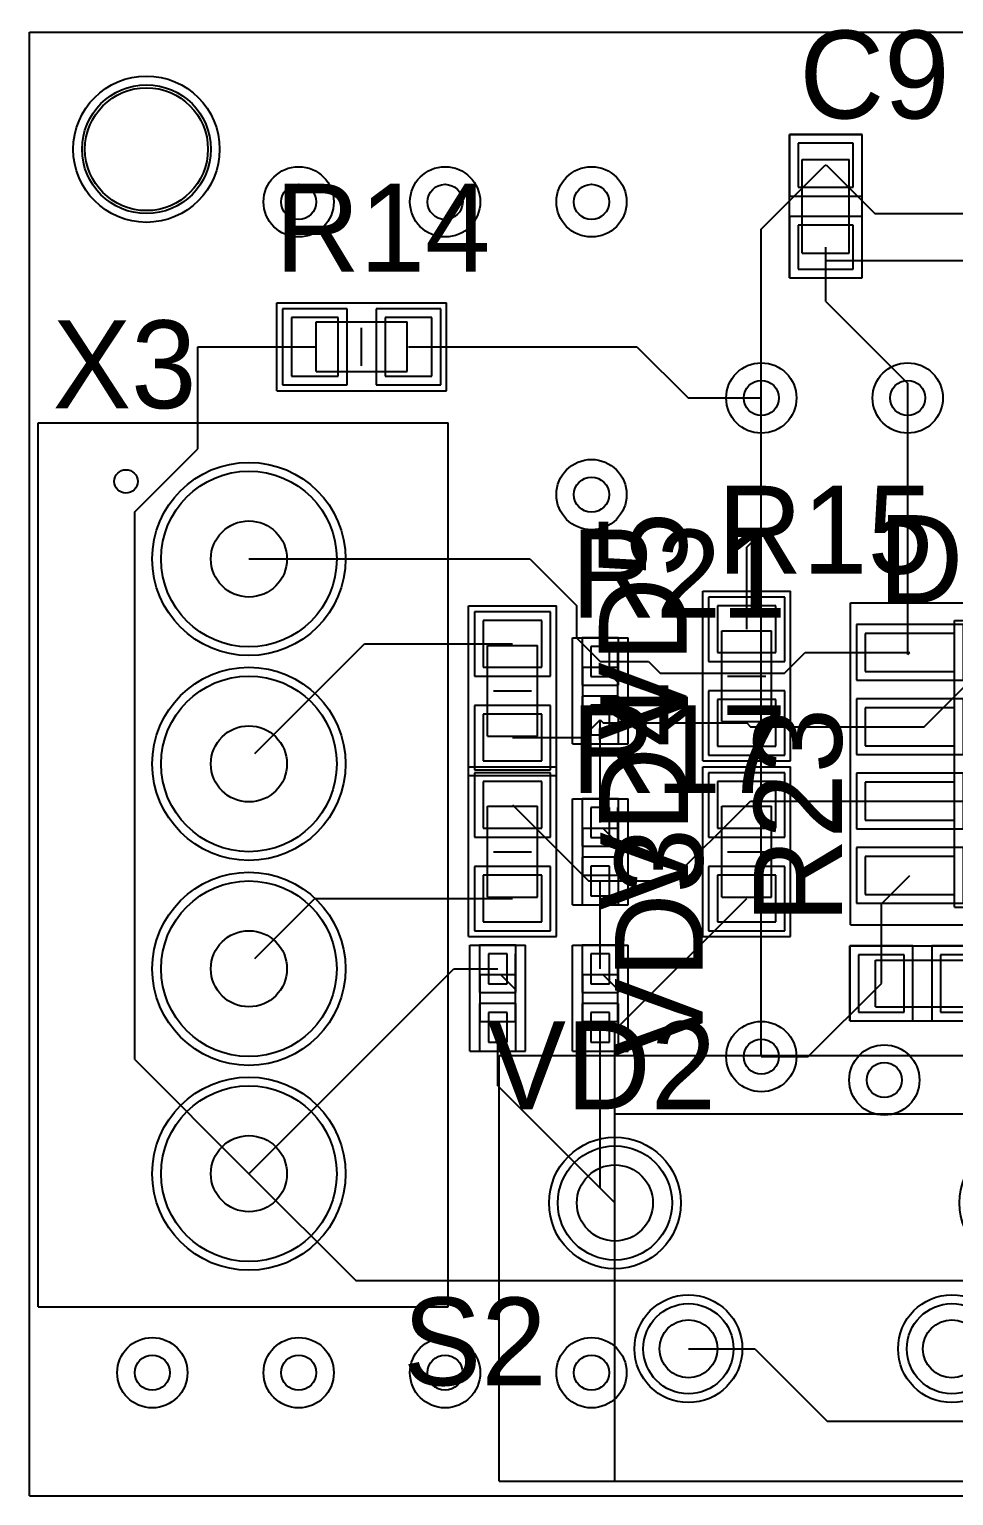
# Model space of a CAD drawing. Header units: millimetres. Extents: x 25.4 to 101.3, y 24.9 to 50.8.
# Drawn here: x 25.4 to 41.18, y 25.4 to 50.45 of the extents above; entities that cross this region are included whole.
import ezdxf

# ---------------------------------------------------------------- set-up
doc = ezdxf.new("R2010")
doc.units = ezdxf.units.MM
for name, color, linetype in [('BottomLayer', 5, 'Continuous'), ('BottomSolder', 6, 'Continuous'), ('KeepOutLayer', 6, 'Continuous'), ('Mechanical1', 6, 'Continuous'), ('Mechanical13', 56, 'Continuous'), ('Mechanical15', 56, 'Continuous'), ('Mechanical4', 56, 'Continuous'), ('MultiLayer', 9, 'Continuous'), ('PadHoleLayer', 156, 'Continuous'), ('TopLayer', 1, 'Continuous'), ('TopOverlay', 2, 'Continuous'), ('TopPaste', 8, 'Continuous'), ('TopSolder', 216, 'Continuous'), ('ViaHoleLayer', 16, 'Continuous')]:
    doc.layers.add(name, color=color, linetype=linetype)

# ---------------------------------------------------------------- blocks, each defined once
blk = doc.blocks.new('FSMRA6JH_6')
at = {"layer": 'BottomLayer'}
for centre, radius in [((-1.255, 2.49), 0.975), ((5.755, 2.49), 0.975), ((0, 0), 0.77), ((4.5, 0), 0.77)]:
    blk.add_circle(centre, radius, dxfattribs=at)
at = {"layer": 'BottomSolder'}
for centre, radius in [((-1.255, 2.49), 1.125), ((5.755, 2.49), 1.125), ((0, 0), 0.92), ((4.5, 0), 0.92)]:
    blk.add_circle(centre, radius, dxfattribs=at)
at = {"layer": 'Mechanical1'}
for p, q in [((-1.255, 4.01), (5.755, 4.01)), ((-1.255, -2.261), (-1.255, 4.01)), ((5.755, -2.261), (5.755, 4.01)), ((-1.255, -2.261), (5.755, -2.261))]:
    blk.add_line(p, q, dxfattribs=at)
at = {"layer": 'Mechanical15'}
for p, q in [((-3.23, 5.01), (7.73, 5.01)), ((-3.23, -2.261), (-3.23, 5.01)), ((7.73, -2.261), (7.73, 5.01)), ((-3.23, -2.261), (7.73, -2.261))]:
    blk.add_line(p, q, dxfattribs=at)
at = {"layer": 'MultiLayer'}
for centre, radius in [((-1.255, 2.49), 0.975), ((5.755, 2.49), 0.975), ((0, 0), 0.77), ((4.5, 0), 0.77)]:
    blk.add_circle(centre, radius, dxfattribs=at)
at = {"layer": 'PadHoleLayer'}
for centre, radius in [((-1.255, 2.49), 0.65), ((5.755, 2.49), 0.65), ((0, 0), 0.495), ((4.5, 0), 0.495)]:
    blk.add_circle(centre, radius, dxfattribs=at)
at = {"layer": 'TopLayer'}
for centre, radius in [((-1.255, 2.49), 0.975), ((5.755, 2.49), 0.975), ((0, 0), 0.77), ((4.5, 0), 0.77)]:
    blk.add_circle(centre, radius, dxfattribs=at)
at = {"layer": 'TopOverlay'}
for p, q in [((-1.255, 4.01), (5.755, 4.01)), ((-1.255, -2.261), (-1.255, 1)), ((5.755, -2.261), (5.755, 1)), ((-1.255, -2.261), (5.755, -2.261))]:
    blk.add_line(p, q, dxfattribs=at)
at = {"layer": 'TopSolder'}
for centre, radius in [((-1.255, 2.49), 1.125), ((5.755, 2.49), 1.125), ((0, 0), 0.92), ((4.5, 0), 0.92)]:
    blk.add_circle(centre, radius, dxfattribs=at)
blk = doc.blocks.new('CAPC1608X87N_21')
at = {"layer": 'Mechanical1'}
for p, q in [((0.8, 0.4), (-0.8, 0.4)), ((-0.8, 0.4), (-0.8, -0.4)), ((0.8, 0.4), (0.8, -0.4)), ((0.8, -0.4), (-0.8, -0.4))]:
    blk.add_line(p, q, dxfattribs=at)
at = {"layer": 'Mechanical15'}
for p, q in [((1.24, 0.64), (-1.24, 0.64)), ((-1.24, 0.64), (-1.24, -0.64)), ((1.24, 0.64), (1.24, -0.64)), ((1.24, -0.64), (-1.24, -0.64))]:
    blk.add_line(p, q, dxfattribs=at)
at = {"layer": 'TopLayer'}
for p, q in [((-0.31, 0.49), (-1.09, 0.49)), ((-1.09, 0.49), (-1.09, -0.49)), ((-0.31, -0.49), (-0.31, 0.49)), ((1.09, 0.49), (0.31, 0.49)), ((0.31, 0.49), (0.31, -0.49)), ((1.09, -0.49), (1.09, 0.49)), ((-1.09, -0.49), (-0.31, -0.49)), ((0.31, -0.49), (1.09, -0.49))]:
    blk.add_line(p, q, dxfattribs=at)
at = {"layer": 'TopPaste'}
for p, q in [((-0.31, 0.49), (-1.09, 0.49)), ((-1.09, 0.49), (-1.09, -0.49)), ((-0.31, -0.49), (-0.31, 0.49)), ((1.09, 0.49), (0.31, 0.49)), ((0.31, 0.49), (0.31, -0.49)), ((1.09, -0.49), (1.09, 0.49)), ((-1.09, -0.49), (-0.31, -0.49)), ((0.31, -0.49), (1.09, -0.49))]:
    blk.add_line(p, q, dxfattribs=at)
at = {"layer": 'TopSolder'}
for p, q in [((-0.16, 0.64), (-1.24, 0.64)), ((-1.24, 0.64), (-1.24, -0.64)), ((-0.16, -0.64), (-0.16, 0.64)), ((1.24, 0.64), (0.16, 0.64)), ((0.16, 0.64), (0.16, -0.64)), ((1.24, -0.64), (1.24, 0.64)), ((-1.24, -0.64), (-0.16, -0.64)), ((0.16, -0.64), (1.24, -0.64))]:
    blk.add_line(p, q, dxfattribs=at)
blk = doc.blocks.new('R0603_27')
at = {"layer": 'Mechanical1'}
for p, q in [((-0.775, 0.425), (-0.775, -0.425)), ((-0.775, 0.425), (0.775, 0.425)), ((0.775, 0.425), (0.775, -0.425)), ((-0.775, -0.425), (0.775, -0.425))]:
    blk.add_line(p, q, dxfattribs=at)
at = {"layer": 'Mechanical15'}
for p, q in [((-1.45, 0.75), (1.45, 0.75)), ((-1.45, 0.75), (-1.45, -0.75)), ((1.45, 0.75), (1.45, -0.75)), ((-1.45, -0.75), (1.45, -0.75))]:
    blk.add_line(p, q, dxfattribs=at)
at = {"layer": 'TopLayer'}
for p, q in [((-0.4, 0.5), (-1.2, 0.5)), ((-1.2, 0.5), (-1.2, -0.5)), ((-0.4, -0.5), (-0.4, 0.5)), ((1.2, 0.5), (0.4, 0.5)), ((0.4, 0.5), (0.4, -0.5)), ((1.2, -0.5), (1.2, 0.5)), ((-1.2, -0.5), (-0.4, -0.5)), ((0.4, -0.5), (1.2, -0.5))]:
    blk.add_line(p, q, dxfattribs=at)
at = {"layer": 'TopOverlay'}
blk.add_line((0, 0.325), (0, -0.325), dxfattribs=at)
at = {"layer": 'TopPaste'}
for p, q in [((-0.4, 0.5), (-1.2, 0.5)), ((-1.2, 0.5), (-1.2, -0.5)), ((-0.4, -0.5), (-0.4, 0.5)), ((1.2, 0.5), (0.4, 0.5)), ((0.4, 0.5), (0.4, -0.5)), ((1.2, -0.5), (1.2, 0.5)), ((-1.2, -0.5), (-0.4, -0.5)), ((0.4, -0.5), (1.2, -0.5))]:
    blk.add_line(p, q, dxfattribs=at)
at = {"layer": 'TopSolder'}
for p, q in [((-0.25, 0.65), (-1.35, 0.65)), ((-1.35, 0.65), (-1.35, -0.65)), ((-0.25, -0.65), (-0.25, 0.65)), ((1.35, 0.65), (0.25, 0.65)), ((0.25, 0.65), (0.25, -0.65)), ((1.35, -0.65), (1.35, 0.65)), ((-1.35, -0.65), (-0.25, -0.65)), ((0.25, -0.65), (1.35, -0.65))]:
    blk.add_line(p, q, dxfattribs=at)
blk = doc.blocks.new('R0603_28')
at = {"layer": 'Mechanical1'}
for p, q in [((-0.775, -0.425), (-0.775, 0.425)), ((0.775, 0.425), (-0.775, 0.425)), ((0.775, -0.425), (0.775, 0.425)), ((0.775, -0.425), (-0.775, -0.425))]:
    blk.add_line(p, q, dxfattribs=at)
at = {"layer": 'Mechanical15'}
for p, q in [((1.45, 0.75), (-1.45, 0.75)), ((-1.45, -0.75), (-1.45, 0.75)), ((1.45, -0.75), (1.45, 0.75)), ((1.45, -0.75), (-1.45, -0.75))]:
    blk.add_line(p, q, dxfattribs=at)
at = {"layer": 'TopLayer'}
for p, q in [((-0.4, 0.5), (-1.2, 0.5)), ((-1.2, 0.5), (-1.2, -0.5)), ((-0.4, -0.5), (-0.4, 0.5)), ((1.2, 0.5), (0.4, 0.5)), ((0.4, 0.5), (0.4, -0.5)), ((1.2, -0.5), (1.2, 0.5)), ((-1.2, -0.5), (-0.4, -0.5)), ((0.4, -0.5), (1.2, -0.5))]:
    blk.add_line(p, q, dxfattribs=at)
at = {"layer": 'TopOverlay'}
blk.add_line((0, -0.325), (0, 0.325), dxfattribs=at)
at = {"layer": 'TopPaste'}
for p, q in [((-0.4, 0.5), (-1.2, 0.5)), ((-1.2, 0.5), (-1.2, -0.5)), ((-0.4, -0.5), (-0.4, 0.5)), ((1.2, 0.5), (0.4, 0.5)), ((0.4, 0.5), (0.4, -0.5)), ((1.2, -0.5), (1.2, 0.5)), ((-1.2, -0.5), (-0.4, -0.5)), ((0.4, -0.5), (1.2, -0.5))]:
    blk.add_line(p, q, dxfattribs=at)
at = {"layer": 'TopSolder'}
for p, q in [((-0.25, 0.65), (-1.35, 0.65)), ((-1.35, 0.65), (-1.35, -0.65)), ((-0.25, -0.65), (-0.25, 0.65)), ((1.35, 0.65), (0.25, 0.65)), ((0.25, 0.65), (0.25, -0.65)), ((1.35, -0.65), (1.35, 0.65)), ((-1.35, -0.65), (-0.25, -0.65)), ((0.25, -0.65), (1.35, -0.65))]:
    blk.add_line(p, q, dxfattribs=at)
blk = doc.blocks.new('R0603_29')
at = {"layer": 'Mechanical1'}
for p, q in [((-0.775, 0.425), (-0.775, -0.425)), ((-0.775, 0.425), (0.775, 0.425)), ((0.775, 0.425), (0.775, -0.425)), ((-0.775, -0.425), (0.775, -0.425))]:
    blk.add_line(p, q, dxfattribs=at)
at = {"layer": 'Mechanical15'}
for p, q in [((-1.45, 0.75), (1.45, 0.75)), ((-1.45, 0.75), (-1.45, -0.75)), ((1.45, 0.75), (1.45, -0.75)), ((-1.45, -0.75), (1.45, -0.75))]:
    blk.add_line(p, q, dxfattribs=at)
at = {"layer": 'TopLayer'}
for p, q in [((-0.4, 0.5), (-1.2, 0.5)), ((-1.2, 0.5), (-1.2, -0.5)), ((-0.4, -0.5), (-0.4, 0.5)), ((1.2, 0.5), (0.4, 0.5)), ((0.4, 0.5), (0.4, -0.5)), ((1.2, -0.5), (1.2, 0.5)), ((-1.2, -0.5), (-0.4, -0.5)), ((0.4, -0.5), (1.2, -0.5))]:
    blk.add_line(p, q, dxfattribs=at)
at = {"layer": 'TopOverlay'}
blk.add_line((0, 0.325), (0, -0.325), dxfattribs=at)
at = {"layer": 'TopPaste'}
for p, q in [((-0.4, 0.5), (-1.2, 0.5)), ((-1.2, 0.5), (-1.2, -0.5)), ((-0.4, -0.5), (-0.4, 0.5)), ((1.2, 0.5), (0.4, 0.5)), ((0.4, 0.5), (0.4, -0.5)), ((1.2, -0.5), (1.2, 0.5)), ((-1.2, -0.5), (-0.4, -0.5)), ((0.4, -0.5), (1.2, -0.5))]:
    blk.add_line(p, q, dxfattribs=at)
at = {"layer": 'TopSolder'}
for p, q in [((-0.25, 0.65), (-1.35, 0.65)), ((-1.35, 0.65), (-1.35, -0.65)), ((-0.25, -0.65), (-0.25, 0.65)), ((1.35, 0.65), (0.25, 0.65)), ((0.25, 0.65), (0.25, -0.65)), ((1.35, -0.65), (1.35, 0.65)), ((-1.35, -0.65), (-0.25, -0.65)), ((0.25, -0.65), (1.35, -0.65))]:
    blk.add_line(p, q, dxfattribs=at)
blk = doc.blocks.new('R0603_30')
at = {"layer": 'Mechanical1'}
for p, q in [((-0.775, 0.425), (-0.775, -0.425)), ((-0.775, 0.425), (0.775, 0.425)), ((0.775, 0.425), (0.775, -0.425)), ((-0.775, -0.425), (0.775, -0.425))]:
    blk.add_line(p, q, dxfattribs=at)
at = {"layer": 'Mechanical15'}
for p, q in [((-1.45, 0.75), (1.45, 0.75)), ((-1.45, 0.75), (-1.45, -0.75)), ((1.45, 0.75), (1.45, -0.75)), ((-1.45, -0.75), (1.45, -0.75))]:
    blk.add_line(p, q, dxfattribs=at)
at = {"layer": 'TopLayer'}
for p, q in [((-0.4, 0.5), (-1.2, 0.5)), ((-1.2, 0.5), (-1.2, -0.5)), ((-0.4, -0.5), (-0.4, 0.5)), ((1.2, 0.5), (0.4, 0.5)), ((0.4, 0.5), (0.4, -0.5)), ((1.2, -0.5), (1.2, 0.5)), ((-1.2, -0.5), (-0.4, -0.5)), ((0.4, -0.5), (1.2, -0.5))]:
    blk.add_line(p, q, dxfattribs=at)
at = {"layer": 'TopOverlay'}
blk.add_line((0, 0.325), (0, -0.325), dxfattribs=at)
at = {"layer": 'TopPaste'}
for p, q in [((-0.4, 0.5), (-1.2, 0.5)), ((-1.2, 0.5), (-1.2, -0.5)), ((-0.4, -0.5), (-0.4, 0.5)), ((1.2, 0.5), (0.4, 0.5)), ((0.4, 0.5), (0.4, -0.5)), ((1.2, -0.5), (1.2, 0.5)), ((-1.2, -0.5), (-0.4, -0.5)), ((0.4, -0.5), (1.2, -0.5))]:
    blk.add_line(p, q, dxfattribs=at)
at = {"layer": 'TopSolder'}
for p, q in [((-0.25, 0.65), (-1.35, 0.65)), ((-1.35, 0.65), (-1.35, -0.65)), ((-0.25, -0.65), (-0.25, 0.65)), ((1.35, 0.65), (0.25, 0.65)), ((0.25, 0.65), (0.25, -0.65)), ((1.35, -0.65), (1.35, 0.65)), ((-1.35, -0.65), (-0.25, -0.65)), ((0.25, -0.65), (1.35, -0.65))]:
    blk.add_line(p, q, dxfattribs=at)
blk = doc.blocks.new('SOIC127P600X175_8N_32')
at = {"layer": 'Mechanical13'}
for p, q in [((-0.68, 2.45), (-1.95, 1.18)), ((-1.95, 2.45), (-1.95, -2.45)), ((1.95, 2.45), (-1.95, 2.45)), ((1.95, 2.45), (1.95, -2.45)), ((1.95, -2.45), (-1.95, -2.45))]:
    blk.add_line(p, q, dxfattribs=at)
at = {"layer": 'Mechanical15'}
for p, q in [((-3.725, 2.75), (-3.725, -2.75)), ((3.725, 2.75), (-3.725, 2.75)), ((3.725, 2.75), (3.725, -2.75)), ((3.725, -2.75), (-3.725, -2.75))]:
    blk.add_line(p, q, dxfattribs=at)
at = {"layer": 'TopLayer'}
for p, q in [((-3.475, 2.23), (-3.475, 1.58)), ((-1.95, 2.23), (-3.475, 2.23)), ((-1.95, 1.58), (-1.95, 2.23)), ((1.95, 2.23), (1.95, 1.58)), ((3.475, 2.23), (1.95, 2.23)), ((3.475, 1.58), (3.475, 2.23)), ((-3.475, 1.58), (-1.95, 1.58)), ((1.95, 1.58), (3.475, 1.58)), ((-3.475, 0.96), (-3.475, 0.31)), ((-1.95, 0.96), (-3.475, 0.96)), ((-1.95, 0.31), (-1.95, 0.96)), ((1.95, 0.96), (1.95, 0.31)), ((3.475, 0.96), (1.95, 0.96)), ((3.475, 0.31), (3.475, 0.96)), ((-3.475, 0.31), (-1.95, 0.31)), ((1.95, 0.31), (3.475, 0.31)), ((-3.475, -0.31), (-3.475, -0.96)), ((-1.95, -0.31), (-3.475, -0.31)), ((-1.95, -0.96), (-1.95, -0.31)), ((1.95, -0.31), (1.95, -0.96)), ((3.475, -0.31), (1.95, -0.31)), ((3.475, -0.96), (3.475, -0.31)), ((-3.475, -0.96), (-1.95, -0.96)), ((1.95, -0.96), (3.475, -0.96)), ((-3.475, -1.58), (-3.475, -2.23)), ((-1.95, -1.58), (-3.475, -1.58)), ((-1.95, -2.23), (-1.95, -1.58)), ((1.95, -1.58), (1.95, -2.23)), ((3.475, -1.58), (1.95, -1.58)), ((3.475, -2.23), (3.475, -1.58)), ((-3.475, -2.23), (-1.95, -2.23)), ((1.95, -2.23), (3.475, -2.23))]:
    blk.add_line(p, q, dxfattribs=at)
at = {"layer": 'TopOverlay'}
for p, q in [((-1.95, 2.58), (-3.475, 2.58)), ((-1.6, 2.45), (-1.6, -2.45)), ((1.6, 2.45), (-1.6, 2.45)), ((1.6, 2.45), (1.6, -2.45)), ((1.6, -2.45), (-1.6, -2.45))]:
    blk.add_line(p, q, dxfattribs=at)
at = {"layer": 'TopPaste'}
for p, q in [((-3.475, 2.23), (-3.475, 1.58)), ((-1.95, 2.23), (-3.475, 2.23)), ((-1.95, 1.58), (-1.95, 2.23)), ((1.95, 2.23), (1.95, 1.58)), ((3.475, 2.23), (1.95, 2.23)), ((3.475, 1.58), (3.475, 2.23)), ((-3.475, 1.58), (-1.95, 1.58)), ((1.95, 1.58), (3.475, 1.58)), ((-3.475, 0.96), (-3.475, 0.31)), ((-1.95, 0.96), (-3.475, 0.96)), ((-1.95, 0.31), (-1.95, 0.96)), ((1.95, 0.96), (1.95, 0.31)), ((3.475, 0.96), (1.95, 0.96)), ((3.475, 0.31), (3.475, 0.96)), ((-3.475, 0.31), (-1.95, 0.31)), ((1.95, 0.31), (3.475, 0.31)), ((-3.475, -0.31), (-3.475, -0.96)), ((-1.95, -0.31), (-3.475, -0.31)), ((-1.95, -0.96), (-1.95, -0.31)), ((1.95, -0.31), (1.95, -0.96)), ((3.475, -0.31), (1.95, -0.31)), ((3.475, -0.96), (3.475, -0.31)), ((-3.475, -0.96), (-1.95, -0.96)), ((1.95, -0.96), (3.475, -0.96)), ((-3.475, -1.58), (-3.475, -2.23)), ((-1.95, -1.58), (-3.475, -1.58)), ((-1.95, -2.23), (-1.95, -1.58)), ((1.95, -1.58), (1.95, -2.23)), ((3.475, -1.58), (1.95, -1.58)), ((3.475, -2.23), (3.475, -1.58)), ((-3.475, -2.23), (-1.95, -2.23)), ((1.95, -2.23), (3.475, -2.23))]:
    blk.add_line(p, q, dxfattribs=at)
at = {"layer": 'TopSolder'}
for p, q in [((-3.625, 2.38), (-3.625, 1.43)), ((-1.8, 2.38), (-3.625, 2.38)), ((-1.8, 1.43), (-1.8, 2.38)), ((1.8, 2.38), (1.8, 1.43)), ((3.625, 2.38), (1.8, 2.38)), ((3.625, 1.43), (3.625, 2.38)), ((-3.625, 1.43), (-1.8, 1.43)), ((1.8, 1.43), (3.625, 1.43)), ((-3.625, 1.11), (-3.625, 0.16)), ((-1.8, 1.11), (-3.625, 1.11)), ((-1.8, 0.16), (-1.8, 1.11)), ((1.8, 1.11), (1.8, 0.16)), ((3.625, 1.11), (1.8, 1.11)), ((3.625, 0.16), (3.625, 1.11)), ((-3.625, 0.16), (-1.8, 0.16)), ((1.8, 0.16), (3.625, 0.16)), ((-3.625, -0.16), (-3.625, -1.11)), ((-1.8, -0.16), (-3.625, -0.16)), ((-1.8, -1.11), (-1.8, -0.16)), ((1.8, -0.16), (1.8, -1.11)), ((3.625, -0.16), (1.8, -0.16)), ((3.625, -1.11), (3.625, -0.16)), ((-3.625, -1.11), (-1.8, -1.11)), ((1.8, -1.11), (3.625, -1.11)), ((-3.625, -1.43), (-3.625, -2.38)), ((-1.8, -1.43), (-3.625, -1.43)), ((-1.8, -2.38), (-1.8, -1.43)), ((1.8, -1.43), (1.8, -2.38)), ((3.625, -1.43), (1.8, -1.43)), ((3.625, -2.38), (3.625, -1.43)), ((-3.625, -2.38), (-1.8, -2.38)), ((1.8, -2.38), (3.625, -2.38))]:
    blk.add_line(p, q, dxfattribs=at)
blk = doc.blocks.new('CONECTOR_33')
at = {"layer": 'BottomLayer'}
for centre in [(-5.175, 0.1), (-1.675, 0.1), (1.825, 0.1), (5.325, 0.1)]:
    blk.add_circle(centre, 1.5, dxfattribs=at)
at = {"layer": 'BottomSolder'}
for centre in [(-5.175, 0.1), (-1.675, 0.1), (1.825, 0.1), (5.325, 0.1)]:
    blk.add_circle(centre, 1.65, dxfattribs=at)
at = {"layer": 'Mechanical1'}
for p, q in [((7.6, 3.5), (-7.5, 3.5)), ((-7.5, -3.5), (-7.5, 3.5)), ((7.6, -3.5), (7.6, 3.5)), ((7.6, -3.5), (-7.5, -3.5))]:
    blk.add_line(p, q, dxfattribs=at)
at = {"layer": 'MultiLayer'}
for centre in [(-5.175, 0.1), (-1.675, 0.1), (1.825, 0.1), (5.325, 0.1)]:
    blk.add_circle(centre, 1.5, dxfattribs=at)
at = {"layer": 'PadHoleLayer'}
for centre in [(-5.175, 0.1), (-1.675, 0.1), (1.825, 0.1), (5.325, 0.1)]:
    blk.add_circle(centre, 0.65, dxfattribs=at)
at = {"layer": 'TopLayer'}
for centre in [(-5.175, 0.1), (-1.675, 0.1), (1.825, 0.1), (5.325, 0.1)]:
    blk.add_circle(centre, 1.5, dxfattribs=at)
at = {"layer": 'TopOverlay'}
for p, q in [((-7.5, -3.5), (-7.5, 3.5)), ((7.6, 3.5), (-7.5, 3.5)), ((7.6, -3.5), (7.6, 3.5)), ((7.6, -3.5), (-7.5, -3.5))]:
    blk.add_line(p, q, dxfattribs=at)
blk.add_circle((-6.5, -2), 0.2, dxfattribs=at)
at = {"layer": 'TopSolder'}
for centre in [(-5.175, 0.1), (-1.675, 0.1), (1.825, 0.1), (5.325, 0.1)]:
    blk.add_circle(centre, 1.65, dxfattribs=at)
blk = doc.blocks.new('SODFL1006X40N_35')
at = {"layer": 'Mechanical1'}
for p, q in [((0.4, 0.3), (-0.4, 0.3)), ((-0.4, -0.3), (-0.4, 0.3)), ((-0.4, 0.045), (-0.145, 0.3)), ((0.4, -0.3), (0.4, 0.3)), ((0.4, -0.3), (-0.4, -0.3))]:
    blk.add_line(p, q, dxfattribs=at)
at = {"layer": 'Mechanical15'}
for p, q in [((0.905, 0.475), (-0.905, 0.475)), ((-0.905, -0.475), (-0.905, 0.475)), ((0.905, -0.475), (0.905, 0.475)), ((0.905, -0.475), (-0.905, -0.475))]:
    blk.add_line(p, q, dxfattribs=at)
at = {"layer": 'TopLayer'}
for p, q in [((-0.755, 0.16), (-0.755, -0.16)), ((-0.245, 0.16), (-0.755, 0.16)), ((-0.245, -0.16), (-0.245, 0.16)), ((0.245, 0.16), (0.245, -0.16)), ((0.755, 0.16), (0.245, 0.16)), ((0.755, -0.16), (0.755, 0.16)), ((-0.755, -0.16), (-0.245, -0.16)), ((0.245, -0.16), (0.755, -0.16))]:
    blk.add_line(p, q, dxfattribs=at)
at = {"layer": 'TopOverlay'}
for p, q in [((0.4, 0.3), (-0.755, 0.3)), ((0.4, -0.3), (-0.4, -0.3))]:
    blk.add_line(p, q, dxfattribs=at)
at = {"layer": 'TopPaste'}
for p, q in [((-0.755, 0.16), (-0.755, -0.16)), ((-0.245, 0.16), (-0.755, 0.16)), ((-0.245, -0.16), (-0.245, 0.16)), ((0.245, 0.16), (0.245, -0.16)), ((0.755, 0.16), (0.245, 0.16)), ((0.755, -0.16), (0.755, 0.16)), ((-0.755, -0.16), (-0.245, -0.16)), ((0.245, -0.16), (0.755, -0.16))]:
    blk.add_line(p, q, dxfattribs=at)
at = {"layer": 'TopSolder'}
for p, q in [((-0.905, 0.31), (-0.905, -0.31)), ((-0.095, 0.31), (-0.905, 0.31)), ((-0.095, -0.31), (-0.095, 0.31)), ((0.095, 0.31), (0.095, -0.31)), ((0.905, 0.31), (0.095, 0.31)), ((0.905, -0.31), (0.905, 0.31)), ((-0.905, -0.31), (-0.095, -0.31)), ((0.095, -0.31), (0.905, -0.31))]:
    blk.add_line(p, q, dxfattribs=at)
blk = doc.blocks.new('SODFL1006X40N_36')
at = {"layer": 'Mechanical1'}
for p, q in [((0.4, 0.3), (-0.4, 0.3)), ((-0.4, -0.3), (-0.4, 0.3)), ((-0.4, 0.045), (-0.145, 0.3)), ((0.4, -0.3), (0.4, 0.3)), ((0.4, -0.3), (-0.4, -0.3))]:
    blk.add_line(p, q, dxfattribs=at)
at = {"layer": 'Mechanical15'}
for p, q in [((0.905, 0.475), (-0.905, 0.475)), ((-0.905, -0.475), (-0.905, 0.475)), ((0.905, -0.475), (0.905, 0.475)), ((0.905, -0.475), (-0.905, -0.475))]:
    blk.add_line(p, q, dxfattribs=at)
at = {"layer": 'TopLayer'}
for p, q in [((-0.755, 0.16), (-0.755, -0.16)), ((-0.245, 0.16), (-0.755, 0.16)), ((-0.245, -0.16), (-0.245, 0.16)), ((0.245, 0.16), (0.245, -0.16)), ((0.755, 0.16), (0.245, 0.16)), ((0.755, -0.16), (0.755, 0.16)), ((-0.755, -0.16), (-0.245, -0.16)), ((0.245, -0.16), (0.755, -0.16))]:
    blk.add_line(p, q, dxfattribs=at)
at = {"layer": 'TopOverlay'}
for p, q in [((0.4, 0.3), (-0.755, 0.3)), ((0.4, -0.3), (-0.4, -0.3))]:
    blk.add_line(p, q, dxfattribs=at)
at = {"layer": 'TopPaste'}
for p, q in [((-0.755, 0.16), (-0.755, -0.16)), ((-0.245, 0.16), (-0.755, 0.16)), ((-0.245, -0.16), (-0.245, 0.16)), ((0.245, 0.16), (0.245, -0.16)), ((0.755, 0.16), (0.245, 0.16)), ((0.755, -0.16), (0.755, 0.16)), ((-0.755, -0.16), (-0.245, -0.16)), ((0.245, -0.16), (0.755, -0.16))]:
    blk.add_line(p, q, dxfattribs=at)
at = {"layer": 'TopSolder'}
for p, q in [((-0.905, 0.31), (-0.905, -0.31)), ((-0.095, 0.31), (-0.905, 0.31)), ((-0.095, -0.31), (-0.095, 0.31)), ((0.095, 0.31), (0.095, -0.31)), ((0.905, 0.31), (0.095, 0.31)), ((0.905, -0.31), (0.905, 0.31)), ((-0.905, -0.31), (-0.095, -0.31)), ((0.095, -0.31), (0.905, -0.31))]:
    blk.add_line(p, q, dxfattribs=at)
blk = doc.blocks.new('SODFL1006X40N_37')
at = {"layer": 'Mechanical1'}
for p, q in [((0.4, 0.3), (-0.4, 0.3)), ((-0.4, -0.3), (-0.4, 0.3)), ((-0.4, 0.045), (-0.145, 0.3)), ((0.4, -0.3), (0.4, 0.3)), ((0.4, -0.3), (-0.4, -0.3))]:
    blk.add_line(p, q, dxfattribs=at)
at = {"layer": 'Mechanical15'}
for p, q in [((0.905, 0.475), (-0.905, 0.475)), ((-0.905, -0.475), (-0.905, 0.475)), ((0.905, -0.475), (0.905, 0.475)), ((0.905, -0.475), (-0.905, -0.475))]:
    blk.add_line(p, q, dxfattribs=at)
at = {"layer": 'TopLayer'}
for p, q in [((-0.755, 0.16), (-0.755, -0.16)), ((-0.245, 0.16), (-0.755, 0.16)), ((-0.245, -0.16), (-0.245, 0.16)), ((0.245, 0.16), (0.245, -0.16)), ((0.755, 0.16), (0.245, 0.16)), ((0.755, -0.16), (0.755, 0.16)), ((-0.755, -0.16), (-0.245, -0.16)), ((0.245, -0.16), (0.755, -0.16))]:
    blk.add_line(p, q, dxfattribs=at)
at = {"layer": 'TopOverlay'}
for p, q in [((0.4, 0.3), (-0.755, 0.3)), ((0.4, -0.3), (-0.4, -0.3))]:
    blk.add_line(p, q, dxfattribs=at)
at = {"layer": 'TopPaste'}
for p, q in [((-0.755, 0.16), (-0.755, -0.16)), ((-0.245, 0.16), (-0.755, 0.16)), ((-0.245, -0.16), (-0.245, 0.16)), ((0.245, 0.16), (0.245, -0.16)), ((0.755, 0.16), (0.245, 0.16)), ((0.755, -0.16), (0.755, 0.16)), ((-0.755, -0.16), (-0.245, -0.16)), ((0.245, -0.16), (0.755, -0.16))]:
    blk.add_line(p, q, dxfattribs=at)
at = {"layer": 'TopSolder'}
for p, q in [((-0.905, 0.31), (-0.905, -0.31)), ((-0.095, 0.31), (-0.905, 0.31)), ((-0.095, -0.31), (-0.095, 0.31)), ((0.095, 0.31), (0.095, -0.31)), ((0.905, 0.31), (0.095, 0.31)), ((0.905, -0.31), (0.905, 0.31)), ((-0.905, -0.31), (-0.095, -0.31)), ((0.095, -0.31), (0.905, -0.31))]:
    blk.add_line(p, q, dxfattribs=at)
blk = doc.blocks.new('SODFL1006X40N_38')
at = {"layer": 'Mechanical1'}
for p, q in [((0.4, 0.3), (-0.4, 0.3)), ((-0.4, -0.3), (-0.4, 0.3)), ((-0.4, 0.045), (-0.145, 0.3)), ((0.4, -0.3), (0.4, 0.3)), ((0.4, -0.3), (-0.4, -0.3))]:
    blk.add_line(p, q, dxfattribs=at)
at = {"layer": 'Mechanical15'}
for p, q in [((0.905, 0.475), (-0.905, 0.475)), ((-0.905, -0.475), (-0.905, 0.475)), ((0.905, -0.475), (0.905, 0.475)), ((0.905, -0.475), (-0.905, -0.475))]:
    blk.add_line(p, q, dxfattribs=at)
at = {"layer": 'TopLayer'}
for p, q in [((-0.755, 0.16), (-0.755, -0.16)), ((-0.245, 0.16), (-0.755, 0.16)), ((-0.245, -0.16), (-0.245, 0.16)), ((0.245, 0.16), (0.245, -0.16)), ((0.755, 0.16), (0.245, 0.16)), ((0.755, -0.16), (0.755, 0.16)), ((-0.755, -0.16), (-0.245, -0.16)), ((0.245, -0.16), (0.755, -0.16))]:
    blk.add_line(p, q, dxfattribs=at)
at = {"layer": 'TopOverlay'}
for p, q in [((0.4, 0.3), (-0.755, 0.3)), ((0.4, -0.3), (-0.4, -0.3))]:
    blk.add_line(p, q, dxfattribs=at)
at = {"layer": 'TopPaste'}
for p, q in [((-0.755, 0.16), (-0.755, -0.16)), ((-0.245, 0.16), (-0.755, 0.16)), ((-0.245, -0.16), (-0.245, 0.16)), ((0.245, 0.16), (0.245, -0.16)), ((0.755, 0.16), (0.245, 0.16)), ((0.755, -0.16), (0.755, 0.16)), ((-0.755, -0.16), (-0.245, -0.16)), ((0.245, -0.16), (0.755, -0.16))]:
    blk.add_line(p, q, dxfattribs=at)
at = {"layer": 'TopSolder'}
for p, q in [((-0.905, 0.31), (-0.905, -0.31)), ((-0.095, 0.31), (-0.905, 0.31)), ((-0.095, -0.31), (-0.095, 0.31)), ((0.095, 0.31), (0.095, -0.31)), ((0.905, 0.31), (0.095, 0.31)), ((0.905, -0.31), (0.905, 0.31)), ((-0.905, -0.31), (-0.095, -0.31)), ((0.095, -0.31), (0.905, -0.31))]:
    blk.add_line(p, q, dxfattribs=at)
blk = doc.blocks.new('CAPC1608X90N_40')
at = {"layer": 'Mechanical1'}
for p, q in [((-0.8, 0.4), (-0.8, -0.4)), ((-0.8, 0.4), (0.8, 0.4)), ((0.8, 0.4), (0.8, -0.4)), ((-0.8, -0.4), (0.8, -0.4))]:
    blk.add_line(p, q, dxfattribs=at)
at = {"layer": 'Mechanical15'}
for p, q in [((-1.225, 0.62), (-1.225, -0.62)), ((-1.225, 0.62), (1.225, 0.62)), ((1.225, 0.62), (1.225, -0.62)), ((-1.225, -0.62), (1.225, -0.62))]:
    blk.add_line(p, q, dxfattribs=at)
at = {"layer": 'TopLayer'}
for p, q in [((-0.325, 0.47), (-1.075, 0.47)), ((-1.075, 0.47), (-1.075, -0.47)), ((-0.325, -0.47), (-0.325, 0.47)), ((1.075, 0.47), (0.325, 0.47)), ((0.325, 0.47), (0.325, -0.47)), ((1.075, -0.47), (1.075, 0.47)), ((-1.075, -0.47), (-0.325, -0.47)), ((0.325, -0.47), (1.075, -0.47))]:
    blk.add_line(p, q, dxfattribs=at)
at = {"layer": 'TopPaste'}
for p, q in [((-0.325, 0.47), (-1.075, 0.47)), ((-1.075, 0.47), (-1.075, -0.47)), ((-0.325, -0.47), (-0.325, 0.47)), ((1.075, 0.47), (0.325, 0.47)), ((0.325, 0.47), (0.325, -0.47)), ((1.075, -0.47), (1.075, 0.47)), ((-1.075, -0.47), (-0.325, -0.47)), ((0.325, -0.47), (1.075, -0.47))]:
    blk.add_line(p, q, dxfattribs=at)
at = {"layer": 'TopSolder'}
for p, q in [((-0.175, 0.62), (-1.225, 0.62)), ((-1.225, 0.62), (-1.225, -0.62)), ((-0.175, -0.62), (-0.175, 0.62)), ((1.225, 0.62), (0.175, 0.62)), ((0.175, 0.62), (0.175, -0.62)), ((1.225, -0.62), (1.225, 0.62)), ((-1.225, -0.62), (-0.175, -0.62)), ((0.175, -0.62), (1.225, -0.62))]:
    blk.add_line(p, q, dxfattribs=at)
blk = doc.blocks.new('R0603_50')
at = {"layer": 'Mechanical1'}
for p, q in [((-0.775, 0.425), (-0.775, -0.425)), ((0.775, 0.425), (-0.775, 0.425)), ((0.775, 0.425), (0.775, -0.425)), ((0.775, -0.425), (-0.775, -0.425))]:
    blk.add_line(p, q, dxfattribs=at)
at = {"layer": 'Mechanical15'}
for p, q in [((1.45, 0.75), (-1.45, 0.75)), ((-1.45, 0.75), (-1.45, -0.75)), ((1.45, 0.75), (1.45, -0.75)), ((1.45, -0.75), (-1.45, -0.75))]:
    blk.add_line(p, q, dxfattribs=at)
at = {"layer": 'TopLayer'}
for p, q in [((-0.4, 0.5), (-1.2, 0.5)), ((-1.2, 0.5), (-1.2, -0.5)), ((-0.4, -0.5), (-0.4, 0.5)), ((1.2, 0.5), (0.4, 0.5)), ((0.4, 0.5), (0.4, -0.5)), ((1.2, -0.5), (1.2, 0.5)), ((-1.2, -0.5), (-0.4, -0.5)), ((0.4, -0.5), (1.2, -0.5))]:
    blk.add_line(p, q, dxfattribs=at)
at = {"layer": 'TopOverlay'}
blk.add_line((0, 0.325), (0, -0.325), dxfattribs=at)
at = {"layer": 'TopPaste'}
for p, q in [((-0.4, 0.5), (-1.2, 0.5)), ((-1.2, 0.5), (-1.2, -0.5)), ((-0.4, -0.5), (-0.4, 0.5)), ((1.2, 0.5), (0.4, 0.5)), ((0.4, 0.5), (0.4, -0.5)), ((1.2, -0.5), (1.2, 0.5)), ((-1.2, -0.5), (-0.4, -0.5)), ((0.4, -0.5), (1.2, -0.5))]:
    blk.add_line(p, q, dxfattribs=at)
at = {"layer": 'TopSolder'}
for p, q in [((-0.25, 0.65), (-1.35, 0.65)), ((-1.35, 0.65), (-1.35, -0.65)), ((-0.25, -0.65), (-0.25, 0.65)), ((1.35, 0.65), (0.25, 0.65)), ((0.25, 0.65), (0.25, -0.65)), ((1.35, -0.65), (1.35, 0.65)), ((-1.35, -0.65), (-0.25, -0.65)), ((0.25, -0.65), (1.35, -0.65))]:
    blk.add_line(p, q, dxfattribs=at)

msp = doc.modelspace()

# ---------------------------------------------------------------- linework, layer by layer
at = {"layer": 'BottomLayer'}
msp.add_line((37.9, 32.9), (37.9, 44.15), dxfattribs=at)
for centre, radius in [((27.4, 48.4), 1.1), ((30, 47.5), 0.6), ((32.5, 47.5), 0.6), ((35, 47.5), 0.6), ((37.9, 44.15), 0.6), ((40.4, 44.15), 0.6), ((35, 42.5), 0.6), ((37.9, 32.9), 0.6), ((40, 32.5), 0.6), ((27.5, 27.5), 0.6), ((30, 27.5), 0.6), ((32.5, 27.5), 0.6), ((35, 27.5), 0.6)]:
    msp.add_circle(centre, radius, dxfattribs=at)
at = {"layer": 'BottomSolder'}
msp.add_circle((27.4, 48.4), 1.25, dxfattribs=at)
at = {"layer": 'KeepOutLayer'}
for p, q in [((25.4, 50.4), (95.4, 50.4)), ((25.4, 25.4), (25.4, 50.4)), ((25.4, 25.4), (42.9, 25.4))]:
    msp.add_line(p, q, dxfattribs=at)
at = {"layer": 'Mechanical4'}
msp.add_circle((27.4, 48.4), 1.05, dxfattribs=at)
at = {"layer": 'MultiLayer'}
for centre, radius in [((27.4, 48.4), 1.1), ((30, 47.5), 0.6), ((32.5, 47.5), 0.6), ((35, 47.5), 0.6), ((37.9, 44.15), 0.6), ((40.4, 44.15), 0.6), ((35, 42.5), 0.6), ((37.9, 32.9), 0.6), ((40, 32.5), 0.6), ((27.5, 27.5), 0.6), ((30, 27.5), 0.6), ((32.5, 27.5), 0.6), ((35, 27.5), 0.6)]:
    msp.add_circle(centre, radius, dxfattribs=at)
at = {"layer": 'PadHoleLayer'}
msp.add_circle((27.4, 48.4), 1.1, dxfattribs=at)
at = {"layer": 'TopLayer'}
for p, q in [((37.9, 47.036), (38.989, 48.125)), ((38.989, 48.125), (39, 48.125)), ((39, 48.125), (39.011, 48.125)), ((39.011, 48.125), (39.836, 47.3)), ((39.836, 47.3), (42.3, 47.3)), ((37.9, 44.15), (37.9, 47.036)), ((39, 46.5), (39, 46.725)), ((39, 46.5), (42.3, 46.5)), ((39, 45.8), (39, 46.5)), ((39, 45.8), (40.4, 44.4)), ((28.275, 45.025), (30.275, 45.025)), ((28.275, 43.283), (28.275, 45.025)), ((31.875, 45.025), (35.775, 45.025)), ((35.775, 45.025), (36.65, 44.15)), ((40.4, 44.15), (40.4, 44.4)), ((36.65, 44.15), (37.9, 44.15)), ((37.9, 41.85), (37.9, 44.15)), ((40.4, 39.805), (40.4, 44.15)), ((27.2, 42.208), (28.275, 43.283)), ((27.2, 32.85), (27.2, 42.208)), ((37.65, 41.6), (37.9, 41.85)), ((37.65, 40.2), (37.65, 41.6)), ((29.15, 41.4), (33.949, 41.4)), ((33.949, 41.4), (34.75, 40.599)), ((34.75, 40.05), (34.75, 40.599)), ((29.25, 38.075), (31.125, 39.95)), ((31.125, 39.95), (33.65, 39.95)), ((34.75, 40.05), (35.15, 39.65)), ((40.68, 38.535), (42.125, 39.98)), ((35.15, 39.65), (35.975, 39.65)), ((35.975, 39.65), (36.175, 39.45)), ((38.295, 39.45), (38.65, 39.805)), ((38.65, 39.805), (40.4, 39.805)), ((40.4, 39.767), (40.4, 39.805)), ((40.4, 39.805), (40.438, 39.805)), ((40.4, 39.767), (40.438, 39.805)), ((36.175, 39.45), (38.295, 39.45)), ((34.85, 38.35), (35.15, 38.65)), ((35.15, 36.9), (35.15, 38.65)), ((35.15, 38.65), (35.2, 38.6)), ((35.2, 38.6), (37.65, 38.6)), ((37.65, 38.6), (37.715, 38.535)), ((33.65, 38.35), (34.85, 38.35)), ((37.715, 38.535), (40.438, 38.535)), ((40.438, 38.535), (40.68, 38.535)), ((33.65, 37.2), (34.95, 35.9)), ((36.35, 35.9), (37.65, 37.2)), ((37.65, 37.2), (37.715, 37.265)), ((37.715, 37.265), (40.438, 37.265)), ((40.438, 37.265), (42.46, 37.265)), ((34.95, 35.9), (35.15, 35.9)), ((35.15, 34.4), (35.15, 35.9)), ((35.15, 35.9), (36.35, 35.9)), ((39.95, 35.507), (40.438, 35.995)), ((29.25, 34.575), (30.275, 35.6)), ((30.275, 35.6), (33.65, 35.6)), ((35.4, 33.35), (37.65, 35.6)), ((39.95, 34.15), (39.95, 35.507)), ((29.15, 30.9), (32.65, 34.4)), ((32.65, 34.4), (33.4, 34.4)), ((38.7, 32.9), (39.95, 34.15)), ((33.4, 32.4), (33.4, 33.4)), ((35.15, 30.65), (35.15, 33.4)), ((35.4, 30.4), (35.4, 33.35)), ((27.2, 32.85), (29.15, 30.9)), ((37.9, 32.9), (38.7, 32.9)), ((33.4, 32.4), (35.15, 30.65)), ((29.15, 30.9), (30.975, 29.075)), ((35.15, 30.65), (35.4, 30.4)), ((30.975, 29.075), (45.7, 29.075)), ((36.655, 27.91), (37.79, 27.91)), ((37.79, 27.91), (39.025, 26.675)), ((39.025, 26.675), (54.15, 26.675))]:
    msp.add_line(p, q, dxfattribs=at)
for centre, radius in [((27.4, 48.4), 1.1), ((30, 47.5), 0.6), ((32.5, 47.5), 0.6), ((35, 47.5), 0.6), ((37.9, 44.15), 0.6), ((40.4, 44.15), 0.6), ((35, 42.5), 0.6), ((37.9, 32.9), 0.6), ((40, 32.5), 0.6), ((27.5, 27.5), 0.6), ((30, 27.5), 0.6), ((32.5, 27.5), 0.6), ((35, 27.5), 0.6)]:
    msp.add_circle(centre, radius, dxfattribs=at)
at = {"layer": 'TopSolder'}
msp.add_circle((27.4, 48.4), 1.25, dxfattribs=at)
at = {"layer": 'ViaHoleLayer'}
for centre in [(30, 47.5), (32.5, 47.5), (35, 47.5), (37.9, 44.15), (40.4, 44.15), (35, 42.5), (37.9, 32.9), (40, 32.5), (27.5, 27.5), (30, 27.5), (32.5, 27.5), (35, 27.5)]:
    msp.add_circle(centre, 0.3, dxfattribs=at)

# ---------------------------------------------------------------- block references
for name, p, rotation in [('CAPC1608X90N_40', (39, 47.425), 90), ('R0603_50', (31.075, 45.025), 180), ('CONECTOR_33', (29.05, 36.225), 270), ('R0603_30', (37.65, 39.4), 90), ('R0603_28', (33.65, 39.15), 270), ('SOIC127P600X175_8N_32', (43.15, 37.9), 180), ('SODFL1006X40N_38', (35.15, 39.15), 270), ('R0603_29', (33.65, 36.4), 90), ('R0603_27', (37.65, 36.4), 90), ('SODFL1006X40N_37', (35.15, 36.4), 270), ('SODFL1006X40N_35', (33.4, 33.9), 270), ('SODFL1006X40N_36', (35.15, 33.9), 270), ('CAPC1608X87N_21', (40.65, 34.15), 180)]:
    msp.add_blockref(name, p, dxfattribs=dict(rotation=rotation))
msp.add_blockref('FSMRA6JH_6', (36.655, 27.91))

# ---------------------------------------------------------------- texts
at = {"layer": 'TopOverlay'}
for s, p in [('C9', (38.55, 48.925)), ('R14', (29.594, 46.309)), ('X3', (25.8, 43.975)), ('R15', (37.15, 41.15)), ('D3', (39.9, 40.65)), ('R21', (34.65, 40.4)), ('R17', (34.65, 37.4)), ('VD2', (33.225, 32)), ('S2', (31.78, 27.285))]:
    msp.add_text(s, height=1.5, dxfattribs=at).set_placement(p)
for s, p in [('VD5', (36.625, 38.3)), ('VD4', (36.65, 35.4)), ('R23', (39.275, 35.175)), ('VD3', (36.9, 32.9))]:
    msp.add_text(s, height=1.5, rotation=90, dxfattribs=at).set_placement(p)

doc.saveas('drawing.dxf')
